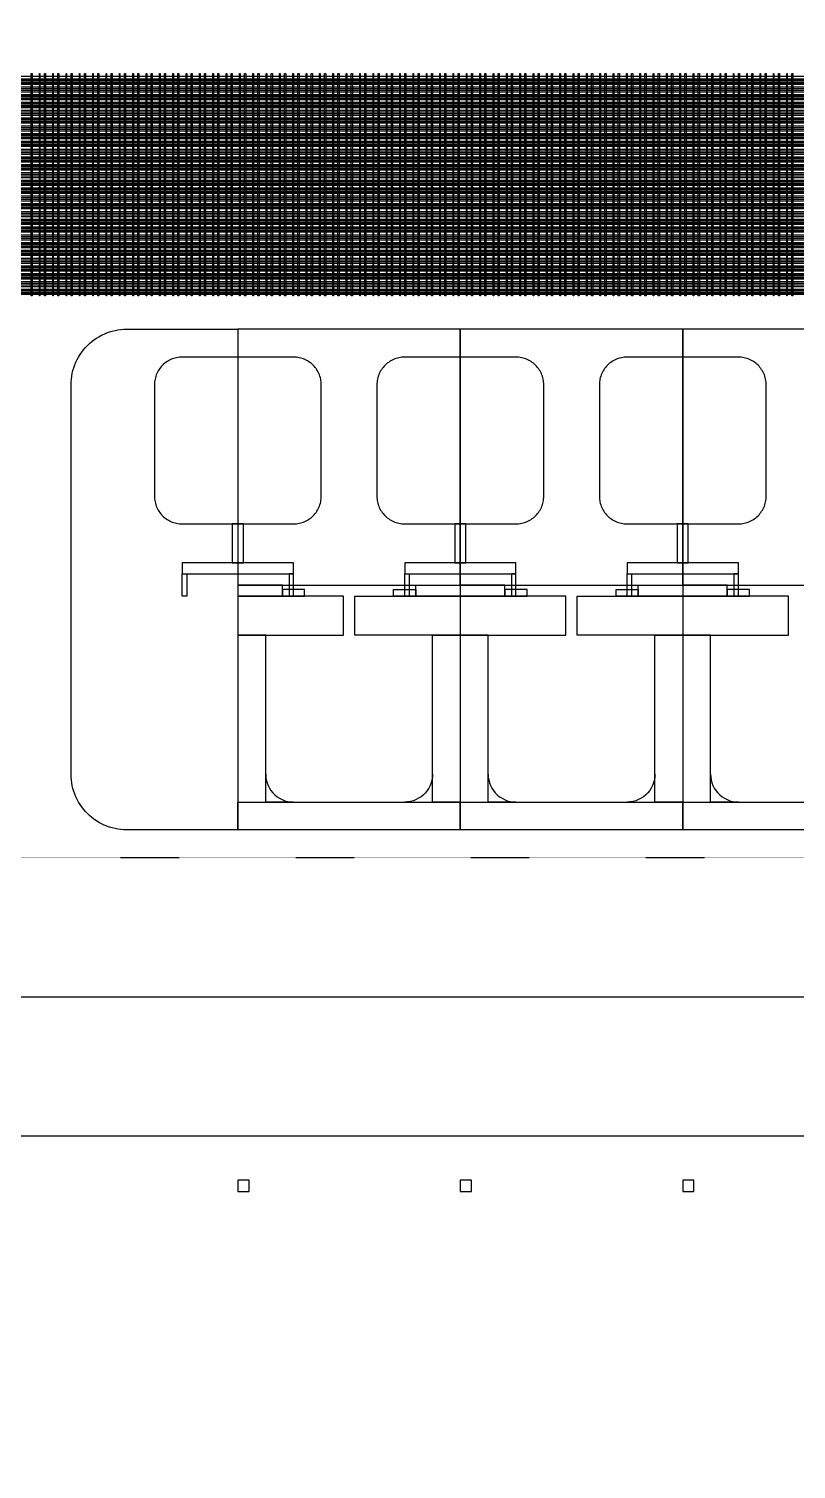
# Model space of a CAD drawing. Extents: x -50000 to 50000, y -50000 to 50000.
# Drawn here: x -33976 to -32596, y -29300 to -26710 of the extents above; entities that cross this region are included whole.
import ezdxf

# ---------------------------------------------------------------- set-up
doc = ezdxf.new("R2010")
doc.units = 0
doc.linetypes.add('DOT', pattern=[0.2, 0, -0.2])
doc.layers.get('0').update_dxf_attribs({"linetype": 'CONTINUOUS'})
for name, color, linetype in [('BASEMETAL', 4, 'CONTINUOUS'), ('FRAME', 8, 'CONTINUOUS'), ('SECONDLAYER', 6, 'CONTINUOUS'), ('XOR', 1, 'CONTINUOUS')]:
    doc.layers.add(name, color=color, linetype=linetype)

# ---------------------------------------------------------------- blocks, each defined once
blk = doc.blocks.new('DICINGBORDER')
for points in [[(2400, 0), (2420, 0), (2420, 20), (2400, 20)], [(2800, 0), (2820, 0), (2820, 20), (2800, 20)], [(3200, 0), (3220, 0), (3220, 20), (3200, 20)]]:
    blk.add_lwpolyline(points, close=True)
blk = doc.blocks.new('CHIP_JARRAY')
for points in [[(500, 1900), (6500, 1900), (6500, 1904.3), (500, 1904.3)], [(500, 1897), (6500, 1897), (6500, 1899), (500, 1899)], [(500, 1894), (6500, 1894), (6500, 1896.4), (500, 1896.4)], [(500, 1891), (6500, 1891), (6500, 1893), (500, 1893)], [(500, 1886), (6500, 1886), (6500, 1890.3), (500, 1890.3)], [(500, 1883), (6500, 1883), (6500, 1885), (500, 1885)], [(500, 1880), (6500, 1880), (6500, 1882.4), (500, 1882.4)], [(500, 1877), (6500, 1877), (6500, 1879), (500, 1879)], [(500, 1872), (6500, 1872), (6500, 1876.3), (500, 1876.3)], [(500, 1869), (6500, 1869), (6500, 1871), (500, 1871)], [(500, 1866), (6500, 1866), (6500, 1868.4), (500, 1868.4)], [(500, 1863), (6500, 1863), (6500, 1865), (500, 1865)], [(500, 1858), (6500, 1858), (6500, 1862.3), (500, 1862.3)], [(500, 1855), (6500, 1855), (6500, 1857), (500, 1857)], [(500, 1852), (6500, 1852), (6500, 1854.4), (500, 1854.4)], [(500, 1849), (6500, 1849), (6500, 1851), (500, 1851)], [(500, 1844), (6500, 1844), (6500, 1848.3), (500, 1848.3)], [(500, 1841), (6500, 1841), (6500, 1843), (500, 1843)], [(500, 1838), (6500, 1838), (6500, 1840.4), (500, 1840.4)], [(500, 1835), (6500, 1835), (6500, 1837), (500, 1837)], [(500, 1830), (6500, 1830), (6500, 1834.3), (500, 1834.3)], [(500, 1827), (6500, 1827), (6500, 1829), (500, 1829)], [(500, 1824), (6500, 1824), (6500, 1826.4), (500, 1826.4)], [(500, 1821), (6500, 1821), (6500, 1823), (500, 1823)], [(500, 1816), (6500, 1816), (6500, 1820.3), (500, 1820.3)], [(500, 1813), (6500, 1813), (6500, 1815), (500, 1815)], [(500, 1810), (6500, 1810), (6500, 1812.4), (500, 1812.4)], [(500, 1807), (6500, 1807), (6500, 1809), (500, 1809)], [(500, 1802), (6500, 1802), (6500, 1806.3), (500, 1806.3)], [(500, 1799), (6500, 1799), (6500, 1801), (500, 1801)], [(500, 1796), (6500, 1796), (6500, 1798.4), (500, 1798.4)], [(500, 1793), (6500, 1793), (6500, 1795), (500, 1795)], [(500, 1788), (6500, 1788), (6500, 1792.3), (500, 1792.3)], [(500, 1785), (6500, 1785), (6500, 1787), (500, 1787)], [(500, 1782), (6500, 1782), (6500, 1784.4), (500, 1784.4)], [(500, 1779), (6500, 1779), (6500, 1781), (500, 1781)], [(500, 1774), (6500, 1774), (6500, 1778.3), (500, 1778.3)], [(500, 1771), (6500, 1771), (6500, 1773), (500, 1773)], [(500, 1768), (6500, 1768), (6500, 1770.4), (500, 1770.4)], [(500, 1765), (6500, 1765), (6500, 1767), (500, 1767)], [(500, 1760), (6500, 1760), (6500, 1764.3), (500, 1764.3)], [(500, 1757), (6500, 1757), (6500, 1759), (500, 1759)], [(500, 1754), (6500, 1754), (6500, 1756.4), (500, 1756.4)], [(500, 1751), (6500, 1751), (6500, 1753), (500, 1753)], [(500, 1746), (6500, 1746), (6500, 1750.3), (500, 1750.3)], [(500, 1743), (6500, 1743), (6500, 1745), (500, 1745)], [(500, 1740), (6500, 1740), (6500, 1742.4), (500, 1742.4)], [(500, 1737), (6500, 1737), (6500, 1739), (500, 1739)], [(500, 1732), (6500, 1732), (6500, 1736.3), (500, 1736.3)], [(500, 1729), (6500, 1729), (6500, 1731), (500, 1731)], [(500, 1726), (6500, 1726), (6500, 1728.4), (500, 1728.4)], [(500, 1723), (6500, 1723), (6500, 1725), (500, 1725)], [(500, 1718), (6500, 1718), (6500, 1722.3), (500, 1722.3)], [(500, 1715), (6500, 1715), (6500, 1717), (500, 1717)], [(500, 1712), (6500, 1712), (6500, 1714.4), (500, 1714.4)], [(500, 1709), (6500, 1709), (6500, 1711), (500, 1711)], [(500, 1704), (6500, 1704), (6500, 1708.3), (500, 1708.3)], [(500, 1701), (6500, 1701), (6500, 1703), (500, 1703)], [(500, 1698), (6500, 1698), (6500, 1700.4), (500, 1700.4)], [(500, 1695), (6500, 1695), (6500, 1697), (500, 1697)], [(500, 1690), (6500, 1690), (6500, 1694.3), (500, 1694.3)], [(500, 1687), (6500, 1687), (6500, 1689), (500, 1689)], [(500, 1684), (6500, 1684), (6500, 1686.4), (500, 1686.4)], [(500, 1681), (6500, 1681), (6500, 1683), (500, 1683)], [(500, 1676), (6500, 1676), (6500, 1680.3), (500, 1680.3)], [(500, 1673), (6500, 1673), (6500, 1675), (500, 1675)], [(500, 1670), (6500, 1670), (6500, 1672.4), (500, 1672.4)], [(500, 1667), (6500, 1667), (6500, 1669), (500, 1669)], [(500, 1662), (6500, 1662), (6500, 1666.3), (500, 1666.3)], [(500, 1659), (6500, 1659), (6500, 1661), (500, 1661)], [(500, 1656), (6500, 1656), (6500, 1658.4), (500, 1658.4)], [(500, 1653), (6500, 1653), (6500, 1655), (500, 1655)], [(500, 1648), (6500, 1648), (6500, 1652.3), (500, 1652.3)], [(500, 1645), (6500, 1645), (6500, 1647), (500, 1647)], [(500, 1642), (6500, 1642), (6500, 1644.4), (500, 1644.4)], [(500, 1639), (6500, 1639), (6500, 1641), (500, 1641)], [(500, 1634), (6500, 1634), (6500, 1638.3), (500, 1638.3)], [(500, 1631), (6500, 1631), (6500, 1633), (500, 1633)], [(500, 1628), (6500, 1628), (6500, 1630.4), (500, 1630.4)], [(500, 1625), (6500, 1625), (6500, 1627), (500, 1627)], [(500, 1620), (6500, 1620), (6500, 1624.3), (500, 1624.3)], [(500, 1617), (6500, 1617), (6500, 1619), (500, 1619)], [(500, 1614), (6500, 1614), (6500, 1616.4), (500, 1616.4)], [(500, 1611), (6500, 1611), (6500, 1613), (500, 1613)], [(500, 1606), (6500, 1606), (6500, 1610.3), (500, 1610.3)], [(500, 1603), (6500, 1603), (6500, 1605), (500, 1605)], [(500, 1600), (6500, 1600), (6500, 1602.4), (500, 1602.4)], [(500, 1597), (6500, 1597), (6500, 1599), (500, 1599)], [(500, 1592), (6500, 1592), (6500, 1596.3), (500, 1596.3)], [(500, 1589), (6500, 1589), (6500, 1591), (500, 1591)], [(500, 1586), (6500, 1586), (6500, 1588.4), (500, 1588.4)], [(500, 1583), (6500, 1583), (6500, 1585), (500, 1585)], [(500, 1578), (6500, 1578), (6500, 1582.3), (500, 1582.3)], [(500, 1575), (6500, 1575), (6500, 1577), (500, 1577)], [(500, 1572), (6500, 1572), (6500, 1574.4), (500, 1574.4)], [(500, 1569), (6500, 1569), (6500, 1571), (500, 1571)], [(500, 1564), (6500, 1564), (6500, 1568.3), (500, 1568.3)], [(500, 1561), (6500, 1561), (6500, 1563), (500, 1563)], [(500, 1558), (6500, 1558), (6500, 1560.4), (500, 1560.4)], [(500, 1555), (6500, 1555), (6500, 1557), (500, 1557)], [(500, 1550), (6500, 1550), (6500, 1554.3), (500, 1554.3)], [(500, 1547), (6500, 1547), (6500, 1549), (500, 1549)], [(500, 1544), (6500, 1544), (6500, 1546.4), (500, 1546.4)], [(500, 1541), (6500, 1541), (6500, 1543), (500, 1543)], [(500, 1536), (6500, 1536), (6500, 1540.3), (500, 1540.3)], [(500, 1533), (6500, 1533), (6500, 1535), (500, 1535)], [(500, 1530), (6500, 1530), (6500, 1532.4), (500, 1532.4)], [(500, 1527), (6500, 1527), (6500, 1529), (500, 1529)], [(500, 1522), (6500, 1522), (6500, 1526.3), (500, 1526.3)], [(500, 1519), (6500, 1519), (6500, 1521), (500, 1521)], [(500, 1516), (6500, 1516), (6500, 1518.4), (500, 1518.4)], [(500, 1513), (6500, 1513), (6500, 1515), (500, 1515)], [(2300, 1000), (2300, 550), (2100, 550), (2094.8, 550.1), (2089.5, 550.5), (2084.4, 551.2), (2079.2, 552.2), (2074.1, 553.4), (2069.1, 554.9), (2064.2, 556.6), (2059.3, 558.6), (2054.6, 560.9), (2050, 563.4), (2045.5, 566.1), (2041.2, 569.1), (2037.1, 572.3), (2033.1, 575.7), (2029.3, 579.3), (2025.7, 583.1), (2022.3, 587.1), (2019.1, 591.2), (2016.1, 595.5), (2013.4, 600), (2010.9, 604.6), (2008.6, 609.3), (2006.6, 614.2), (2004.9, 619.1), (2003.4, 624.1), (2002.2, 629.2), (2001.2, 634.4), (2000.5, 639.5), (2000.1, 644.8), (2000, 650), (2000, 1350), (2000.1, 1355.2), (2000.5, 1360.5), (2001.2, 1365.6), (2002.2, 1370.8), (2003.4, 1375.9), (2004.9, 1380.9), (2006.6, 1385.8), (2008.6, 1390.7), (2010.9, 1395.4), (2013.4, 1400), (2016.1, 1404.5), (2019.1, 1408.8), (2022.3, 1412.9), (2025.7, 1416.9), (2029.3, 1420.7), (2033.1, 1424.3), (2037.1, 1427.7), (2041.2, 1430.9), (2045.5, 1433.9), (2050, 1436.6), (2054.6, 1439.1), (2059.3, 1441.4), (2064.2, 1443.4), (2069.1, 1445.1), (2074.1, 1446.6), (2079.2, 1447.8), (2084.4, 1448.8), (2089.5, 1449.5), (2094.8, 1449.9), (2100, 1450), (2300, 1450)], [(2700, 990), (2700, 1450), (2300, 1450), (2300, 990)], [(3100, 990), (3100, 1450), (2700, 1450), (2700, 990)], [(3500, 990), (3500, 1450), (3100, 1450), (3100, 990)], [(2380, 970), (2380, 990), (2300, 990), (2300, 970)], [(2620, 970), (2620, 990), (2700, 990), (2700, 970)], [(2780, 970), (2780, 990), (2700, 990), (2700, 970)], [(3020, 970), (3020, 990), (3100, 990), (3100, 970)], [(3180, 970), (3180, 990), (3100, 990), (3100, 970)], [(2490, 900), (2490, 970), (2300, 970), (2300, 900)], [(2420, 970), (2420, 982), (2380, 982), (2380, 970)], [(2510, 900), (2510, 970), (2700, 970), (2700, 900)], [(2580, 970), (2580, 982), (2620, 982), (2620, 970)], [(2890, 900), (2890, 970), (2700, 970), (2700, 900)], [(2820, 970), (2820, 982), (2780, 982), (2780, 970)], [(2910, 900), (2910, 970), (3100, 970), (3100, 900)], [(2980, 970), (2980, 982), (3020, 982), (3020, 970)], [(3290, 900), (3290, 970), (3100, 970), (3100, 900)], [(3220, 970), (3220, 982), (3180, 982), (3180, 970)], [(2350, 600), (2350, 900), (2300, 900), (2300, 600)], [(2650, 600), (2650, 900), (2700, 900), (2700, 600)], [(2750, 600), (2750, 900), (2700, 900), (2700, 600)], [(3050, 600), (3050, 900), (3100, 900), (3100, 600)], [(3150, 600), (3150, 900), (3100, 900), (3100, 600)], [(2350, 600), (2350, 650), (2350.3, 644.8), (2351.1, 639.6), (2352.4, 634.5), (2354.3, 629.7), (2356.7, 625), (2359.5, 620.6), (2362.8, 616.5), (2366.5, 612.8), (2370.6, 609.5), (2375, 606.7), (2379.7, 604.3), (2384.5, 602.4), (2389.6, 601.1), (2394.8, 600.3), (2400, 600)], [(2650, 600), (2650, 650), (2649.7, 644.8), (2648.9, 639.6), (2647.6, 634.5), (2645.7, 629.7), (2643.3, 625), (2640.5, 620.6), (2637.2, 616.5), (2633.5, 612.8), (2629.4, 609.5), (2625, 606.7), (2620.3, 604.3), (2615.5, 602.4), (2610.4, 601.1), (2605.2, 600.3), (2600, 600)], [(2750, 600), (2750, 650), (2750.3, 644.8), (2751.1, 639.6), (2752.4, 634.5), (2754.3, 629.7), (2756.7, 625), (2759.5, 620.6), (2762.8, 616.5), (2766.5, 612.8), (2770.6, 609.5), (2775, 606.7), (2779.7, 604.3), (2784.5, 602.4), (2789.6, 601.1), (2794.8, 600.3), (2800, 600)], [(3050, 600), (3050, 650), (3049.7, 644.8), (3048.9, 639.6), (3047.6, 634.5), (3045.7, 629.7), (3043.3, 625), (3040.5, 620.6), (3037.2, 616.5), (3033.5, 612.8), (3029.4, 609.5), (3025, 606.7), (3020.3, 604.3), (3015.5, 602.4), (3010.4, 601.1), (3005.2, 600.3), (3000, 600)], [(3150, 600), (3150, 650), (3150.3, 644.8), (3151.1, 639.6), (3152.4, 634.5), (3154.3, 629.7), (3156.7, 625), (3159.5, 620.6), (3162.8, 616.5), (3166.5, 612.8), (3170.6, 609.5), (3175, 606.7), (3179.7, 604.3), (3184.5, 602.4), (3189.6, 601.1), (3194.8, 600.3), (3200, 600)], [(2500, 600), (2700, 600), (2700, 550), (2300, 550), (2300, 600)], [(2900, 600), (3100, 600), (3100, 550), (2700, 550), (2700, 600)], [(3300, 600), (3500, 600), (3500, 550), (3100, 550), (3100, 600)]]:
    blk.add_lwpolyline(points, close=True)
at = {"layer": 'FRAME'}
blk.add_lwpolyline([(0, 0), (7000, 0), (7000, 7000), (0, 7000)], close=True, dxfattribs=at)
at = {"layer": 'FRAME', "linetype": 'DOT'}
blk.add_lwpolyline([(500, 500), (6500, 500), (6500, 6500), (500, 6500)], close=True, dxfattribs=at)
at = {"layer": 'SECONDLAYER'}
for points in [[(1928, 1910), (1930, 1910), (1930, 1510), (1928, 1510)], [(1943, 1910), (1944, 1910), (1944, 1510), (1943, 1510)], [(1952, 1910), (1954, 1910), (1954, 1510), (1952, 1510)], [(1967, 1910), (1968, 1910), (1968, 1510), (1967, 1510)], [(1976, 1910), (1978, 1910), (1978, 1510), (1976, 1510)], [(1991, 1910), (1992, 1910), (1992, 1510), (1991, 1510)], [(2000, 1910), (2002, 1910), (2002, 1510), (2000, 1510)], [(2015, 1910), (2016, 1910), (2016, 1510), (2015, 1510)], [(2024, 1910), (2026, 1910), (2026, 1510), (2024, 1510)], [(2039, 1910), (2040, 1910), (2040, 1510), (2039, 1510)], [(2048, 1910), (2050, 1910), (2050, 1510), (2048, 1510)], [(2063, 1910), (2064, 1910), (2064, 1510), (2063, 1510)], [(2072, 1910), (2074, 1910), (2074, 1510), (2072, 1510)], [(2087, 1910), (2088, 1910), (2088, 1510), (2087, 1510)], [(2096, 1910), (2098, 1910), (2098, 1510), (2096, 1510)], [(2111, 1910), (2112, 1910), (2112, 1510), (2111, 1510)], [(2120, 1910), (2122, 1910), (2122, 1510), (2120, 1510)], [(2135, 1910), (2136, 1910), (2136, 1510), (2135, 1510)], [(2144, 1910), (2146, 1910), (2146, 1510), (2144, 1510)], [(2159, 1910), (2160, 1910), (2160, 1510), (2159, 1510)], [(2168, 1910), (2170, 1910), (2170, 1510), (2168, 1510)], [(2183, 1910), (2184, 1910), (2184, 1510), (2183, 1510)], [(2192, 1910), (2194, 1910), (2194, 1510), (2192, 1510)], [(2207, 1910), (2208, 1910), (2208, 1510), (2207, 1510)], [(2216, 1910), (2218, 1910), (2218, 1510), (2216, 1510)], [(2231, 1910), (2232, 1910), (2232, 1510), (2231, 1510)], [(2240, 1910), (2242, 1910), (2242, 1510), (2240, 1510)], [(2255, 1910), (2256, 1910), (2256, 1510), (2255, 1510)], [(2264, 1910), (2266, 1910), (2266, 1510), (2264, 1510)], [(2279, 1910), (2280, 1910), (2280, 1510), (2279, 1510)], [(2288, 1910), (2290, 1910), (2290, 1510), (2288, 1510)], [(2303, 1910), (2304, 1910), (2304, 1510), (2303, 1510)], [(2312, 1910), (2314, 1910), (2314, 1510), (2312, 1510)], [(2327, 1910), (2328, 1910), (2328, 1510), (2327, 1510)], [(2336, 1910), (2338, 1910), (2338, 1510), (2336, 1510)], [(2351, 1910), (2352, 1910), (2352, 1510), (2351, 1510)], [(2360, 1910), (2362, 1910), (2362, 1510), (2360, 1510)], [(2375, 1910), (2376, 1910), (2376, 1510), (2375, 1510)], [(2384, 1910), (2386, 1910), (2386, 1510), (2384, 1510)], [(2399, 1910), (2400, 1910), (2400, 1510), (2399, 1510)], [(2408, 1910), (2410, 1910), (2410, 1510), (2408, 1510)], [(2423, 1910), (2424, 1910), (2424, 1510), (2423, 1510)], [(2432, 1910), (2434, 1910), (2434, 1510), (2432, 1510)], [(2447, 1910), (2448, 1910), (2448, 1510), (2447, 1510)], [(2456, 1910), (2458, 1910), (2458, 1510), (2456, 1510)], [(2471, 1910), (2472, 1910), (2472, 1510), (2471, 1510)], [(2480, 1910), (2482, 1910), (2482, 1510), (2480, 1510)], [(2495, 1910), (2496, 1910), (2496, 1510), (2495, 1510)], [(2504, 1910), (2506, 1910), (2506, 1510), (2504, 1510)], [(2519, 1910), (2520, 1910), (2520, 1510), (2519, 1510)], [(2528, 1910), (2530, 1910), (2530, 1510), (2528, 1510)], [(2543, 1910), (2544, 1910), (2544, 1510), (2543, 1510)], [(2552, 1910), (2554, 1910), (2554, 1510), (2552, 1510)], [(2567, 1910), (2568, 1910), (2568, 1510), (2567, 1510)], [(2576, 1910), (2578, 1910), (2578, 1510), (2576, 1510)], [(2591, 1910), (2592, 1910), (2592, 1510), (2591, 1510)], [(2600, 1910), (2602, 1910), (2602, 1510), (2600, 1510)], [(2615, 1910), (2616, 1910), (2616, 1510), (2615, 1510)], [(2624, 1910), (2626, 1910), (2626, 1510), (2624, 1510)], [(2639, 1910), (2640, 1910), (2640, 1510), (2639, 1510)], [(2648, 1910), (2650, 1910), (2650, 1510), (2648, 1510)], [(2663, 1910), (2664, 1910), (2664, 1510), (2663, 1510)], [(2672, 1910), (2674, 1910), (2674, 1510), (2672, 1510)], [(2687, 1910), (2688, 1910), (2688, 1510), (2687, 1510)], [(2696, 1910), (2698, 1910), (2698, 1510), (2696, 1510)], [(2711, 1910), (2712, 1910), (2712, 1510), (2711, 1510)], [(2720, 1910), (2722, 1910), (2722, 1510), (2720, 1510)], [(2735, 1910), (2736, 1910), (2736, 1510), (2735, 1510)], [(2744, 1910), (2746, 1910), (2746, 1510), (2744, 1510)], [(2759, 1910), (2760, 1910), (2760, 1510), (2759, 1510)], [(2768, 1910), (2770, 1910), (2770, 1510), (2768, 1510)], [(2783, 1910), (2784, 1910), (2784, 1510), (2783, 1510)], [(2792, 1910), (2794, 1910), (2794, 1510), (2792, 1510)], [(2807, 1910), (2808, 1910), (2808, 1510), (2807, 1510)], [(2816, 1910), (2818, 1910), (2818, 1510), (2816, 1510)], [(2831, 1910), (2832, 1910), (2832, 1510), (2831, 1510)], [(2840, 1910), (2842, 1910), (2842, 1510), (2840, 1510)], [(2855, 1910), (2856, 1910), (2856, 1510), (2855, 1510)], [(2864, 1910), (2866, 1910), (2866, 1510), (2864, 1510)], [(2879, 1910), (2880, 1910), (2880, 1510), (2879, 1510)], [(2888, 1910), (2890, 1910), (2890, 1510), (2888, 1510)], [(2903, 1910), (2904, 1910), (2904, 1510), (2903, 1510)], [(2912, 1910), (2914, 1910), (2914, 1510), (2912, 1510)], [(2927, 1910), (2928, 1910), (2928, 1510), (2927, 1510)], [(2936, 1910), (2938, 1910), (2938, 1510), (2936, 1510)], [(2951, 1910), (2952, 1910), (2952, 1510), (2951, 1510)], [(2960, 1910), (2962, 1910), (2962, 1510), (2960, 1510)], [(2975, 1910), (2976, 1910), (2976, 1510), (2975, 1510)], [(2984, 1910), (2986, 1910), (2986, 1510), (2984, 1510)], [(2999, 1910), (3000, 1910), (3000, 1510), (2999, 1510)], [(3008, 1910), (3010, 1910), (3010, 1510), (3008, 1510)], [(3023, 1910), (3024, 1910), (3024, 1510), (3023, 1510)], [(3032, 1910), (3034, 1910), (3034, 1510), (3032, 1510)], [(3047, 1910), (3048, 1910), (3048, 1510), (3047, 1510)], [(3056, 1910), (3058, 1910), (3058, 1510), (3056, 1510)], [(3071, 1910), (3072, 1910), (3072, 1510), (3071, 1510)], [(3080, 1910), (3082, 1910), (3082, 1510), (3080, 1510)], [(3095, 1910), (3096, 1910), (3096, 1510), (3095, 1510)], [(3104, 1910), (3106, 1910), (3106, 1510), (3104, 1510)], [(3119, 1910), (3120, 1910), (3120, 1510), (3119, 1510)], [(3128, 1910), (3130, 1910), (3130, 1510), (3128, 1510)], [(3143, 1910), (3144, 1910), (3144, 1510), (3143, 1510)], [(3152, 1910), (3154, 1910), (3154, 1510), (3152, 1510)], [(3167, 1910), (3168, 1910), (3168, 1510), (3167, 1510)], [(3176, 1910), (3178, 1910), (3178, 1510), (3176, 1510)], [(3191, 1910), (3192, 1910), (3192, 1510), (3191, 1510)], [(3200, 1910), (3202, 1910), (3202, 1510), (3200, 1510)], [(3215, 1910), (3216, 1910), (3216, 1510), (3215, 1510)], [(3224, 1910), (3226, 1910), (3226, 1510), (3224, 1510)], [(3239, 1910), (3240, 1910), (3240, 1510), (3239, 1510)], [(3248, 1910), (3250, 1910), (3250, 1510), (3248, 1510)], [(3263, 1910), (3264, 1910), (3264, 1510), (3263, 1510)], [(3272, 1910), (3274, 1910), (3274, 1510), (3272, 1510)], [(3287, 1910), (3288, 1910), (3288, 1510), (3287, 1510)], [(3296, 1910), (3298, 1910), (3298, 1510), (3296, 1510)], [(2300, 1400), (2200, 1400), (2197.4, 1399.9), (2194.8, 1399.7), (2192.2, 1399.4), (2189.6, 1398.9), (2187.1, 1398.3), (2184.5, 1397.6), (2182.1, 1396.7), (2179.7, 1395.7), (2177.3, 1394.6), (2175, 1393.3), (2172.8, 1391.9), (2170.6, 1390.5), (2168.5, 1388.9), (2166.5, 1387.2), (2164.6, 1385.4), (2162.8, 1383.5), (2161.1, 1381.5), (2159.5, 1379.4), (2158.1, 1377.2), (2156.7, 1375), (2155.4, 1372.7), (2154.3, 1370.3), (2153.3, 1367.9), (2152.4, 1365.5), (2151.7, 1362.9), (2151.1, 1360.4), (2150.6, 1357.8), (2150.3, 1355.2), (2150.1, 1352.6), (2150, 1350), (2150, 1150), (2150.1, 1147.4), (2150.3, 1144.8), (2150.6, 1142.2), (2151.1, 1139.6), (2151.7, 1137.1), (2152.4, 1134.5), (2153.3, 1132.1), (2154.3, 1129.7), (2155.4, 1127.3), (2156.7, 1125), (2158.1, 1122.8), (2159.5, 1120.6), (2161.1, 1118.5), (2162.8, 1116.5), (2164.6, 1114.6), (2166.5, 1112.8), (2168.5, 1111.1), (2170.6, 1109.5), (2172.8, 1108.1), (2175, 1106.7), (2177.3, 1105.4), (2179.7, 1104.3), (2182.1, 1103.3), (2184.5, 1102.4), (2187.1, 1101.7), (2189.6, 1101.1), (2192.2, 1100.6), (2194.8, 1100.3), (2197.4, 1100.1), (2200, 1100), (2400, 1100), (2402.6, 1100.1), (2405.2, 1100.3), (2407.8, 1100.6), (2410.4, 1101.1), (2412.9, 1101.7), (2415.5, 1102.4), (2417.9, 1103.3), (2420.3, 1104.3), (2422.7, 1105.4), (2425, 1106.7), (2427.2, 1108.1), (2429.4, 1109.5), (2431.5, 1111.1), (2433.5, 1112.8), (2435.4, 1114.6), (2437.2, 1116.5), (2438.9, 1118.5), (2440.5, 1120.6), (2441.9, 1122.8), (2443.3, 1125), (2444.6, 1127.3), (2445.7, 1129.7), (2446.7, 1132.1), (2447.6, 1134.5), (2448.3, 1137.1), (2448.9, 1139.6), (2449.4, 1142.2), (2449.7, 1144.8), (2449.9, 1147.4), (2450, 1150), (2450, 1350), (2449.9, 1352.6), (2449.7, 1355.2), (2449.4, 1357.8), (2448.9, 1360.4), (2448.3, 1362.9), (2447.6, 1365.5), (2446.7, 1367.9), (2445.7, 1370.3), (2444.6, 1372.7), (2443.3, 1375), (2441.9, 1377.2), (2440.5, 1379.4), (2438.9, 1381.5), (2437.2, 1383.5), (2435.4, 1385.4), (2433.5, 1387.2), (2431.5, 1388.9), (2429.4, 1390.5), (2427.2, 1391.9), (2425, 1393.3), (2422.7, 1394.6), (2420.3, 1395.7), (2417.9, 1396.7), (2415.5, 1397.6), (2412.9, 1398.3), (2410.4, 1398.9), (2407.8, 1399.4), (2405.2, 1399.7), (2402.6, 1399.9), (2400, 1400)], [(2700, 1400), (2600, 1400), (2597.4, 1399.9), (2594.8, 1399.7), (2592.2, 1399.4), (2589.6, 1398.9), (2587.1, 1398.3), (2584.5, 1397.6), (2582.1, 1396.7), (2579.7, 1395.7), (2577.3, 1394.6), (2575, 1393.3), (2572.8, 1391.9), (2570.6, 1390.5), (2568.5, 1388.9), (2566.5, 1387.2), (2564.6, 1385.4), (2562.8, 1383.5), (2561.1, 1381.5), (2559.5, 1379.4), (2558.1, 1377.2), (2556.7, 1375), (2555.4, 1372.7), (2554.3, 1370.3), (2553.3, 1367.9), (2552.4, 1365.5), (2551.7, 1362.9), (2551.1, 1360.4), (2550.6, 1357.8), (2550.3, 1355.2), (2550.1, 1352.6), (2550, 1350), (2550, 1150), (2550.1, 1147.4), (2550.3, 1144.8), (2550.6, 1142.2), (2551.1, 1139.6), (2551.7, 1137.1), (2552.4, 1134.5), (2553.3, 1132.1), (2554.3, 1129.7), (2555.4, 1127.3), (2556.7, 1125), (2558.1, 1122.8), (2559.5, 1120.6), (2561.1, 1118.5), (2562.8, 1116.5), (2564.6, 1114.6), (2566.5, 1112.8), (2568.5, 1111.1), (2570.6, 1109.5), (2572.8, 1108.1), (2575, 1106.7), (2577.3, 1105.4), (2579.7, 1104.3), (2582.1, 1103.3), (2584.5, 1102.4), (2587.1, 1101.7), (2589.6, 1101.1), (2592.2, 1100.6), (2594.8, 1100.3), (2597.4, 1100.1), (2600, 1100), (2800, 1100), (2802.6, 1100.1), (2805.2, 1100.3), (2807.8, 1100.6), (2810.4, 1101.1), (2812.9, 1101.7), (2815.5, 1102.4), (2817.9, 1103.3), (2820.3, 1104.3), (2822.7, 1105.4), (2825, 1106.7), (2827.2, 1108.1), (2829.4, 1109.5), (2831.5, 1111.1), (2833.5, 1112.8), (2835.4, 1114.6), (2837.2, 1116.5), (2838.9, 1118.5), (2840.5, 1120.6), (2841.9, 1122.8), (2843.3, 1125), (2844.6, 1127.3), (2845.7, 1129.7), (2846.7, 1132.1), (2847.6, 1134.5), (2848.3, 1137.1), (2848.9, 1139.6), (2849.4, 1142.2), (2849.7, 1144.8), (2849.9, 1147.4), (2850, 1150), (2850, 1350), (2849.9, 1352.6), (2849.7, 1355.2), (2849.4, 1357.8), (2848.9, 1360.4), (2848.3, 1362.9), (2847.6, 1365.5), (2846.7, 1367.9), (2845.7, 1370.3), (2844.6, 1372.7), (2843.3, 1375), (2841.9, 1377.2), (2840.5, 1379.4), (2838.9, 1381.5), (2837.2, 1383.5), (2835.4, 1385.4), (2833.5, 1387.2), (2831.5, 1388.9), (2829.4, 1390.5), (2827.2, 1391.9), (2825, 1393.3), (2822.7, 1394.6), (2820.3, 1395.7), (2817.9, 1396.7), (2815.5, 1397.6), (2812.9, 1398.3), (2810.4, 1398.9), (2807.8, 1399.4), (2805.2, 1399.7), (2802.6, 1399.9), (2800, 1400)], [(3100, 1400), (3000, 1400), (2997.4, 1399.9), (2994.8, 1399.7), (2992.2, 1399.4), (2989.6, 1398.9), (2987.1, 1398.3), (2984.5, 1397.6), (2982.1, 1396.7), (2979.7, 1395.7), (2977.3, 1394.6), (2975, 1393.3), (2972.8, 1391.9), (2970.6, 1390.5), (2968.5, 1388.9), (2966.5, 1387.2), (2964.6, 1385.4), (2962.8, 1383.5), (2961.1, 1381.5), (2959.5, 1379.4), (2958.1, 1377.2), (2956.7, 1375), (2955.4, 1372.7), (2954.3, 1370.3), (2953.3, 1367.9), (2952.4, 1365.5), (2951.7, 1362.9), (2951.1, 1360.4), (2950.6, 1357.8), (2950.3, 1355.2), (2950.1, 1352.6), (2950, 1350), (2950, 1150), (2950.1, 1147.4), (2950.3, 1144.8), (2950.6, 1142.2), (2951.1, 1139.6), (2951.7, 1137.1), (2952.4, 1134.5), (2953.3, 1132.1), (2954.3, 1129.7), (2955.4, 1127.3), (2956.7, 1125), (2958.1, 1122.8), (2959.5, 1120.6), (2961.1, 1118.5), (2962.8, 1116.5), (2964.6, 1114.6), (2966.5, 1112.8), (2968.5, 1111.1), (2970.6, 1109.5), (2972.8, 1108.1), (2975, 1106.7), (2977.3, 1105.4), (2979.7, 1104.3), (2982.1, 1103.3), (2984.5, 1102.4), (2987.1, 1101.7), (2989.6, 1101.1), (2992.2, 1100.6), (2994.8, 1100.3), (2997.4, 1100.1), (3000, 1100), (3200, 1100), (3202.6, 1100.1), (3205.2, 1100.3), (3207.8, 1100.6), (3210.4, 1101.1), (3212.9, 1101.7), (3215.5, 1102.4), (3217.9, 1103.3), (3220.3, 1104.3), (3222.7, 1105.4), (3225, 1106.7), (3227.2, 1108.1), (3229.4, 1109.5), (3231.5, 1111.1), (3233.5, 1112.8), (3235.4, 1114.6), (3237.2, 1116.5), (3238.9, 1118.5), (3240.5, 1120.6), (3241.9, 1122.8), (3243.3, 1125), (3244.6, 1127.3), (3245.7, 1129.7), (3246.7, 1132.1), (3247.6, 1134.5), (3248.3, 1137.1), (3248.9, 1139.6), (3249.4, 1142.2), (3249.7, 1144.8), (3249.9, 1147.4), (3250, 1150), (3250, 1350), (3249.9, 1352.6), (3249.7, 1355.2), (3249.4, 1357.8), (3248.9, 1360.4), (3248.3, 1362.9), (3247.6, 1365.5), (3246.7, 1367.9), (3245.7, 1370.3), (3244.6, 1372.7), (3243.3, 1375), (3241.9, 1377.2), (3240.5, 1379.4), (3238.9, 1381.5), (3237.2, 1383.5), (3235.4, 1385.4), (3233.5, 1387.2), (3231.5, 1388.9), (3229.4, 1390.5), (3227.2, 1391.9), (3225, 1393.3), (3222.7, 1394.6), (3220.3, 1395.7), (3217.9, 1396.7), (3215.5, 1397.6), (3212.9, 1398.3), (3210.4, 1398.9), (3207.8, 1399.4), (3205.2, 1399.7), (3202.6, 1399.9), (3200, 1400)], [(2290, 1100), (2290, 1030), (2310, 1030), (2310, 1100)], [(2690, 1100), (2690, 1030), (2710, 1030), (2710, 1100)], [(3090, 1100), (3090, 1030), (3110, 1030), (3110, 1100)], [(2200, 1030), (2200, 1010), (2400, 1010), (2400, 1030)], [(2208, 1010), (2208, 970), (2200, 970), (2200, 1010)], [(2392, 1010), (2392, 970), (2400, 970), (2400, 1010)], [(2600, 1030), (2600, 1010), (2800, 1010), (2800, 1030)], [(2608, 1010), (2608, 970), (2600, 970), (2600, 1010)], [(2792, 1010), (2792, 970), (2800, 970), (2800, 1010)], [(3000, 1030), (3000, 1010), (3200, 1010), (3200, 1030)], [(3008, 1010), (3008, 970), (3000, 970), (3000, 1010)], [(3192, 1010), (3192, 970), (3200, 970), (3200, 1010)]]:
    blk.add_lwpolyline(points, close=True, dxfattribs=at)
at = {"layer": 'XOR'}
blk.add_lwpolyline([(250, 250), (6750, 250), (6750, 6750), (250, 6750)], close=True, dxfattribs=at)

msp = doc.modelspace()

# ---------------------------------------------------------------- linework, layer by layer
at = {"layer": 'FRAME'}
for radius in [50000, 49500]:
    msp.add_circle((0, 0), radius, dxfattribs=at)

# ---------------------------------------------------------------- block references
at = {"layer": 'BASEMETAL'}
msp.add_blockref('CHIP_JARRAY', (-35900, -28700), dxfattribs=at)
at = {"layer": 'XOR'}
msp.add_blockref('DICINGBORDER', (-36000, -28800), dxfattribs=at)

doc.saveas('drawing.dxf')
